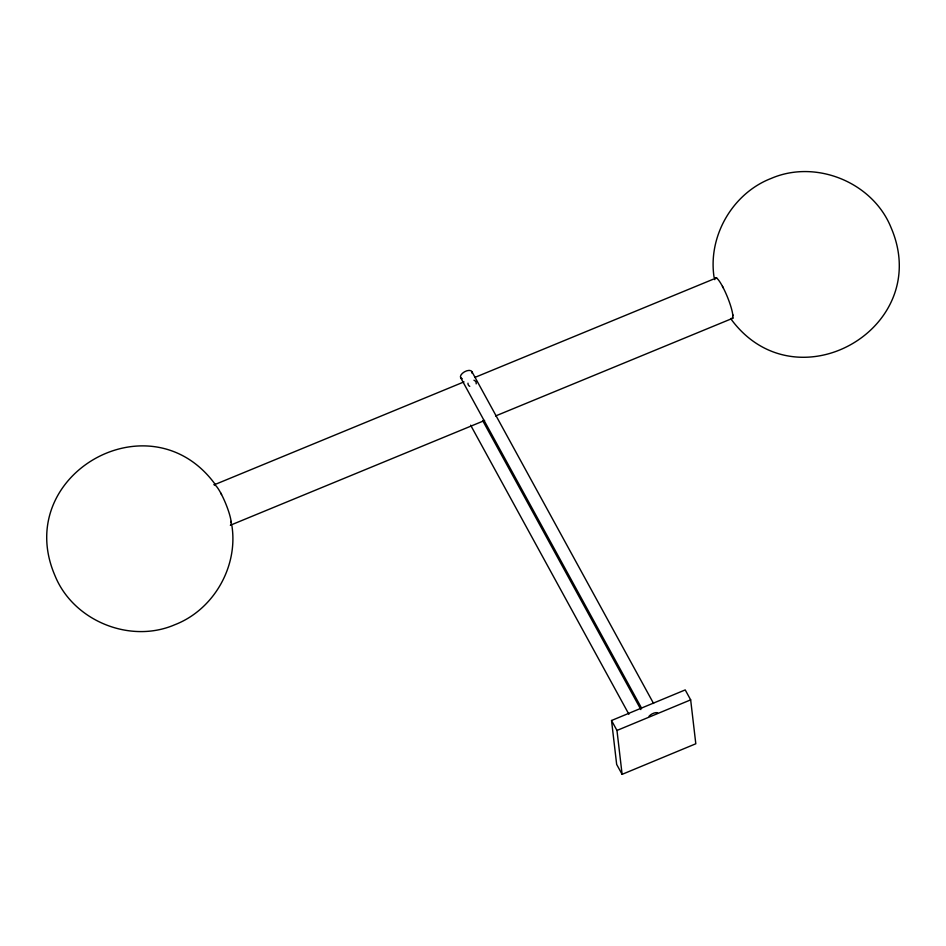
<?xml version="1.0" encoding="UTF-8"?>
<svg xmlns="http://www.w3.org/2000/svg" width="946" height="946" viewBox="0 0 946 946"><rect width="100%" height="100%" fill="white"/><g stroke="black" fill="none" stroke-linecap="round" stroke-linejoin="round"><path stroke-width="1.42" d="M611.53 720.509L685.223 689.918L690.663 699.863L695.807 743.769L622.113 774.348L616.662 764.415L611.53 720.509L616.969 730.454L622.113 774.348M616.969 730.454L690.663 699.863M214.092 484.86L464.013 381.888M474.939 377.395L716.666 277.805M230.599 525.136L484.612 420.485M495.538 415.98L733.162 318.081M730.903 318.92C795.74 407.56 934.482 328.085 891.014 227.501C872.756 182.294 815.866 159.082 771.179 178.427C732.429 193.362 707.714 236.441 714.1 277.45M215.097 484.234C150.26 395.594 11.518 475.081 54.986 575.665C73.244 620.86 130.134 644.072 174.821 624.727C213.571 609.792 238.286 566.713 231.9 525.704M471.888 371.624L653.568 703.469M460.596 377.596L641.565 708.14M482.637 420.521L640.891 709.583M470.635 425.192L628.901 714.254M220.761 493.067L221.541 494.533M722.46 286.366L723.241 287.832M732.772 314.675L732.866 315.739M231.084 521.364L231.179 522.44M473.946 380.233A4.139 3.465 -6.7 0 1 476.181 383.875M469.76 386.346A4.139 3.465 -6.7 0 1 467.998 383.189M649.074 716.228A6.386 3.299 -28.7 0 1 657.576 712.705M462.263 378.731A6.386 3.299 -28.7 0 1 464.415 371.849A6.386 3.299 -28.7 0 1 471.971 373.138M214.21 484.529A21.995 3.855 67.6 0 1 226.283 505.01A21.995 3.855 67.6 0 1 230.363 525.243M714.762 279.649A21.995 3.784 67.7 0 1 726.741 295.341A21.995 3.784 67.7 0 1 731.187 318.317"/></g></svg>
